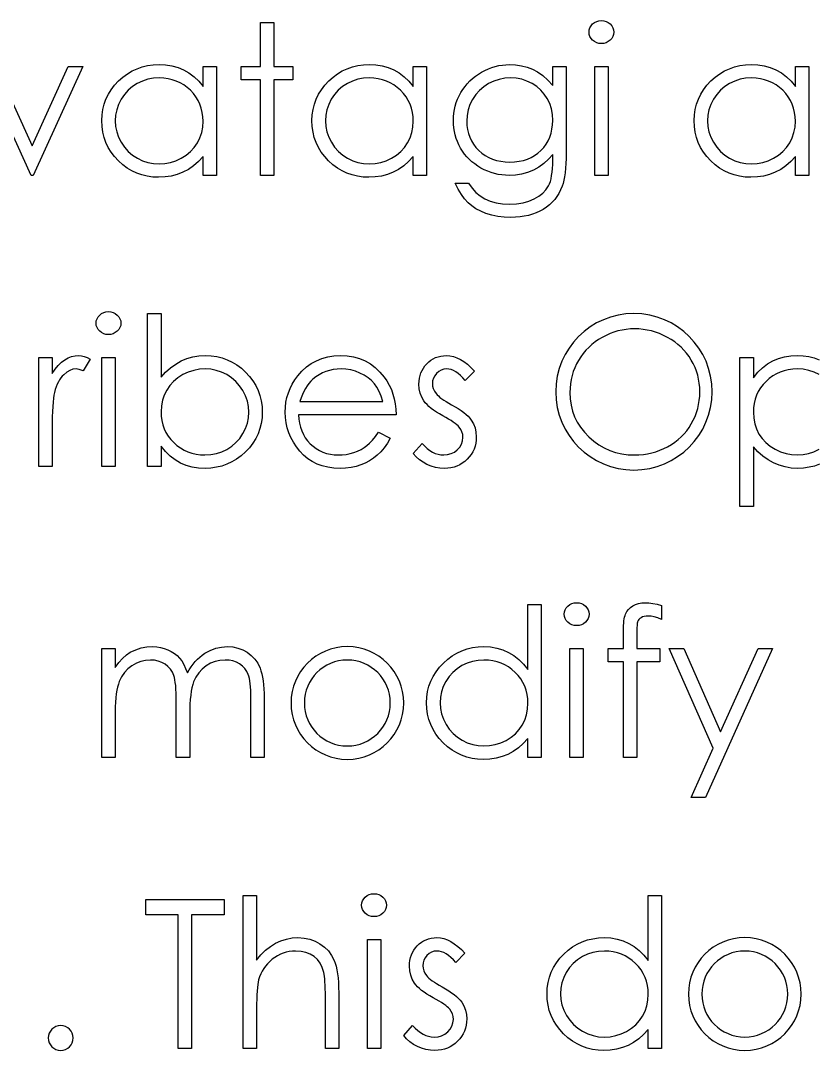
# Model space of a CAD drawing. Header units: millimetres. Extents: x -143 to 157, y 0 to 129.
# Drawn here: x -78.1 to -59.41, y 105.12 to 129.3 of the extents above; entities that cross this region are included whole.
import ezdxf

# ---------------------------------------------------------------- set-up
doc = ezdxf.new("R2010")
doc.units = ezdxf.units.MM

msp = doc.modelspace()

# ---------------------------------------------------------------- linework, layer by layer
at = {"color": 7, "linetype": 'Continuous', "flags": 128}
for points in [[(-72.469, 129.252), (-72.155, 129.252), (-72.155, 129.252), (-72.155, 128.22), (-72.155, 128.22), (-71.706, 128.22), (-71.706, 128.22), (-71.706, 127.906), (-71.706, 127.906), (-72.155, 127.906), (-72.155, 127.906), (-72.155, 125.662), (-72.155, 125.662), (-72.469, 125.662), (-72.469, 125.662), (-72.469, 127.906), (-72.469, 127.906), (-72.918, 127.906), (-72.918, 127.906), (-72.918, 128.22), (-72.918, 128.22), (-72.469, 128.22), (-72.469, 128.22), (-72.469, 129.252)], [(-64.461, 129.297), (-64.403, 129.292), (-64.349, 129.277), (-64.299, 129.252), (-64.254, 129.218), (-64.216, 129.176), (-64.19, 129.13), (-64.174, 129.08), (-64.168, 129.026), (-64.168, 129.026), (-64.174, 128.974), (-64.19, 128.925), (-64.216, 128.879), (-64.254, 128.838), (-64.299, 128.803), (-64.349, 128.778), (-64.403, 128.763), (-64.461, 128.759), (-64.461, 128.759), (-64.519, 128.763), (-64.571, 128.778), (-64.621, 128.803), (-64.666, 128.838), (-64.703, 128.879), (-64.73, 128.925), (-64.746, 128.974), (-64.751, 129.026), (-64.751, 129.026), (-64.746, 129.08), (-64.73, 129.13), (-64.703, 129.176), (-64.666, 129.218), (-64.621, 129.252), (-64.571, 129.277), (-64.519, 129.292), (-64.461, 129.297)], [(-79.021, 128.22), (-78.68, 128.22), (-78.68, 128.22), (-77.831, 126.358), (-77.831, 126.358), (-76.982, 128.22), (-76.982, 128.22), (-76.642, 128.22), (-76.642, 128.22), (-77.809, 125.662), (-77.809, 125.662), (-77.854, 125.662), (-77.854, 125.662), (-79.021, 128.22)], [(-73.501, 128.22), (-73.501, 125.662), (-73.501, 125.662), (-73.815, 125.662), (-73.815, 125.662), (-73.815, 126.105), (-73.815, 126.105), (-73.924, 125.987), (-74.038, 125.886), (-74.16, 125.802), (-74.288, 125.735), (-74.422, 125.683), (-74.561, 125.647), (-74.708, 125.625), (-74.86, 125.618), (-74.86, 125.618), (-74.995, 125.624), (-75.126, 125.642), (-75.251, 125.672), (-75.372, 125.714), (-75.487, 125.769), (-75.598, 125.836), (-75.703, 125.914), (-75.803, 126.005), (-75.895, 126.105), (-75.974, 126.209), (-76.041, 126.319), (-76.096, 126.435), (-76.139, 126.556), (-76.169, 126.681), (-76.187, 126.812), (-76.194, 126.948), (-76.194, 126.948), (-76.187, 127.081), (-76.169, 127.21), (-76.138, 127.334), (-76.095, 127.453), (-76.039, 127.567), (-75.972, 127.675), (-75.892, 127.78), (-75.8, 127.879), (-75.699, 127.969), (-75.592, 128.048), (-75.481, 128.114), (-75.365, 128.168), (-75.244, 128.211), (-75.117, 128.241), (-74.986, 128.259), (-74.85, 128.265), (-74.85, 128.265), (-74.694, 128.257), (-74.545, 128.234), (-74.404, 128.195), (-74.271, 128.141), (-74.146, 128.07), (-74.027, 127.98), (-73.918, 127.873), (-73.815, 127.747), (-73.815, 127.747), (-73.815, 128.22), (-73.815, 128.22), (-73.501, 128.22)], [(-68.565, 128.22), (-68.565, 125.662), (-68.565, 125.662), (-68.879, 125.662), (-68.879, 125.662), (-68.879, 126.105), (-68.879, 126.105), (-68.988, 125.987), (-69.102, 125.886), (-69.224, 125.802), (-69.352, 125.735), (-69.486, 125.683), (-69.625, 125.647), (-69.772, 125.625), (-69.924, 125.618), (-69.924, 125.618), (-70.059, 125.624), (-70.19, 125.642), (-70.315, 125.672), (-70.436, 125.714), (-70.551, 125.769), (-70.662, 125.836), (-70.767, 125.914), (-70.867, 126.005), (-70.959, 126.105), (-71.038, 126.209), (-71.105, 126.319), (-71.16, 126.435), (-71.203, 126.556), (-71.233, 126.681), (-71.251, 126.812), (-71.258, 126.948), (-71.258, 126.948), (-71.251, 127.081), (-71.233, 127.21), (-71.202, 127.334), (-71.159, 127.453), (-71.103, 127.567), (-71.036, 127.675), (-70.956, 127.78), (-70.864, 127.879), (-70.763, 127.969), (-70.656, 128.048), (-70.545, 128.114), (-70.429, 128.168), (-70.308, 128.211), (-70.181, 128.241), (-70.05, 128.259), (-69.914, 128.265), (-69.914, 128.265), (-69.758, 128.257), (-69.609, 128.234), (-69.468, 128.195), (-69.335, 128.141), (-69.21, 128.07), (-69.091, 127.98), (-68.982, 127.873), (-68.879, 127.747), (-68.879, 127.747), (-68.879, 128.22), (-68.879, 128.22), (-68.565, 128.22)], [(-65.604, 128.22), (-65.29, 128.22), (-65.29, 128.22), (-65.29, 126.19), (-65.29, 126.19), (-65.291, 126.061), (-65.295, 125.94), (-65.303, 125.829), (-65.313, 125.726), (-65.326, 125.632), (-65.342, 125.548), (-65.361, 125.472), (-65.383, 125.406), (-65.383, 125.406), (-65.418, 125.32), (-65.459, 125.24), (-65.505, 125.165), (-65.558, 125.095), (-65.616, 125.03), (-65.68, 124.97), (-65.75, 124.914), (-65.827, 124.865), (-65.907, 124.82), (-65.992, 124.782), (-66.081, 124.749), (-66.175, 124.723), (-66.271, 124.702), (-66.372, 124.687), (-66.477, 124.678), (-66.586, 124.675), (-66.586, 124.675), (-66.745, 124.681), (-66.895, 124.699), (-67.037, 124.728), (-67.171, 124.769), (-67.294, 124.82), (-67.406, 124.879), (-67.505, 124.946), (-67.592, 125.021), (-67.672, 125.109), (-67.749, 125.215), (-67.822, 125.34), (-67.892, 125.483), (-67.892, 125.483), (-67.578, 125.483), (-67.578, 125.483), (-67.499, 125.365), (-67.409, 125.264), (-67.308, 125.179), (-67.196, 125.11), (-67.072, 125.057), (-66.934, 125.019), (-66.782, 124.997), (-66.616, 124.989), (-66.616, 124.989), (-66.452, 124.997), (-66.301, 125.019), (-66.164, 125.057), (-66.04, 125.11), (-65.931, 125.174), (-65.838, 125.247), (-65.763, 125.327), (-65.704, 125.414), (-65.68, 125.464), (-65.66, 125.521), (-65.643, 125.585), (-65.629, 125.657), (-65.618, 125.737), (-65.61, 125.824), (-65.605, 125.918), (-65.604, 126.02), (-65.604, 126.02), (-65.604, 126.152), (-65.604, 126.152), (-65.702, 126.041), (-65.81, 125.943), (-65.928, 125.859), (-66.057, 125.789), (-66.193, 125.733), (-66.334, 125.694), (-66.477, 125.67), (-66.626, 125.662), (-66.626, 125.662), (-66.714, 125.665), (-66.8, 125.674), (-66.885, 125.687), (-66.968, 125.706), (-67.05, 125.73), (-67.131, 125.761), (-67.211, 125.796), (-67.289, 125.836), (-67.364, 125.882), (-67.434, 125.931), (-67.501, 125.983), (-67.563, 126.04), (-67.621, 126.101), (-67.674, 126.164), (-67.723, 126.232), (-67.768, 126.304), (-67.807, 126.378), (-67.842, 126.455), (-67.871, 126.532), (-67.895, 126.612), (-67.913, 126.694), (-67.927, 126.777), (-67.934, 126.863), (-67.937, 126.95), (-67.937, 126.95), (-67.934, 127.037), (-67.926, 127.123), (-67.913, 127.207), (-67.893, 127.29), (-67.868, 127.371), (-67.838, 127.451), (-67.803, 127.529), (-67.761, 127.606), (-67.715, 127.68), (-67.664, 127.75), (-67.61, 127.816), (-67.551, 127.879), (-67.488, 127.937), (-67.42, 127.991), (-67.349, 128.041), (-67.273, 128.088), (-67.195, 128.129), (-67.115, 128.165), (-67.035, 128.196), (-66.953, 128.221), (-66.871, 128.24), (-66.787, 128.254), (-66.702, 128.262), (-66.616, 128.265), (-66.616, 128.265), (-66.475, 128.258), (-66.339, 128.238), (-66.208, 128.204), (-66.082, 128.156), (-65.959, 128.092), (-65.838, 128.006), (-65.72, 127.9), (-65.604, 127.773), (-65.604, 127.773), (-65.604, 128.22)], [(-64.617, 128.22), (-64.303, 128.22), (-64.303, 128.22), (-64.303, 125.662), (-64.303, 125.662), (-64.617, 125.662), (-64.617, 125.662), (-64.617, 128.22)], [(-59.591, 128.22), (-59.591, 125.662), (-59.591, 125.662), (-59.905, 125.662), (-59.905, 125.662), (-59.905, 126.105), (-59.905, 126.105), (-60.014, 125.987), (-60.128, 125.886), (-60.25, 125.802), (-60.378, 125.735), (-60.512, 125.683), (-60.651, 125.647), (-60.798, 125.625), (-60.95, 125.618), (-60.95, 125.618), (-61.085, 125.624), (-61.216, 125.642), (-61.341, 125.672), (-61.462, 125.714), (-61.577, 125.769), (-61.687, 125.836), (-61.793, 125.914), (-61.893, 126.005), (-61.985, 126.105), (-62.064, 126.209), (-62.13, 126.319), (-62.186, 126.435), (-62.229, 126.556), (-62.259, 126.681), (-62.277, 126.812), (-62.283, 126.948), (-62.283, 126.948), (-62.277, 127.081), (-62.259, 127.21), (-62.228, 127.334), (-62.184, 127.453), (-62.129, 127.567), (-62.062, 127.675), (-61.982, 127.78), (-61.889, 127.879), (-61.788, 127.969), (-61.682, 128.048), (-61.571, 128.114), (-61.455, 128.168), (-61.333, 128.211), (-61.207, 128.241), (-61.076, 128.259), (-60.94, 128.265), (-60.94, 128.265), (-60.784, 128.257), (-60.635, 128.234), (-60.494, 128.195), (-60.361, 128.141), (-60.235, 128.07), (-60.117, 127.98), (-60.007, 127.873), (-59.905, 127.747), (-59.905, 127.747), (-59.905, 128.22), (-59.905, 128.22), (-59.591, 128.22)], [(-74.846, 127.951), (-74.983, 127.942), (-75.115, 127.918), (-75.241, 127.877), (-75.363, 127.819), (-75.475, 127.747), (-75.575, 127.661), (-75.664, 127.562), (-75.74, 127.449), (-75.801, 127.328), (-75.844, 127.203), (-75.871, 127.076), (-75.879, 126.945), (-75.879, 126.945), (-75.87, 126.814), (-75.844, 126.687), (-75.8, 126.562), (-75.739, 126.44), (-75.661, 126.326), (-75.573, 126.226), (-75.472, 126.139), (-75.359, 126.066), (-75.238, 126.007), (-75.112, 125.965), (-74.983, 125.94), (-74.849, 125.932), (-74.849, 125.932), (-74.713, 125.94), (-74.58, 125.965), (-74.452, 126.006), (-74.327, 126.064), (-74.212, 126.136), (-74.109, 126.22), (-74.022, 126.317), (-73.949, 126.424), (-73.89, 126.541), (-73.848, 126.666), (-73.824, 126.797), (-73.815, 126.936), (-73.815, 126.936), (-73.82, 127.041), (-73.834, 127.143), (-73.857, 127.241), (-73.89, 127.333), (-73.932, 127.421), (-73.983, 127.506), (-74.043, 127.585), (-74.113, 127.66), (-74.19, 127.728), (-74.27, 127.787), (-74.356, 127.837), (-74.445, 127.878), (-74.539, 127.91), (-74.637, 127.933), (-74.739, 127.947), (-74.846, 127.951)], [(-69.91, 127.951), (-70.048, 127.942), (-70.179, 127.918), (-70.306, 127.877), (-70.427, 127.819), (-70.539, 127.747), (-70.639, 127.661), (-70.728, 127.562), (-70.804, 127.449), (-70.865, 127.328), (-70.909, 127.203), (-70.935, 127.076), (-70.944, 126.945), (-70.944, 126.945), (-70.934, 126.814), (-70.909, 126.687), (-70.864, 126.562), (-70.803, 126.44), (-70.726, 126.326), (-70.637, 126.226), (-70.536, 126.139), (-70.423, 126.066), (-70.302, 126.007), (-70.177, 125.965), (-70.047, 125.94), (-69.913, 125.932), (-69.913, 125.932), (-69.777, 125.94), (-69.644, 125.965), (-69.516, 126.006), (-69.391, 126.064), (-69.276, 126.136), (-69.173, 126.22), (-69.086, 126.317), (-69.013, 126.424), (-68.955, 126.541), (-68.912, 126.666), (-68.888, 126.797), (-68.879, 126.936), (-68.879, 126.936), (-68.884, 127.041), (-68.898, 127.143), (-68.922, 127.241), (-68.954, 127.333), (-68.996, 127.421), (-69.047, 127.506), (-69.107, 127.585), (-69.177, 127.66), (-69.254, 127.728), (-69.335, 127.787), (-69.42, 127.837), (-69.509, 127.878), (-69.603, 127.91), (-69.701, 127.933), (-69.804, 127.947), (-69.91, 127.951)], [(-66.591, 127.951), (-66.728, 127.942), (-66.861, 127.917), (-66.988, 127.876), (-67.111, 127.817), (-67.224, 127.744), (-67.324, 127.658), (-67.412, 127.559), (-67.487, 127.447), (-67.547, 127.327), (-67.589, 127.202), (-67.615, 127.072), (-67.623, 126.937), (-67.623, 126.937), (-67.619, 126.835), (-67.606, 126.738), (-67.583, 126.645), (-67.552, 126.557), (-67.513, 126.473), (-67.465, 126.394), (-67.407, 126.319), (-67.341, 126.249), (-67.268, 126.185), (-67.19, 126.129), (-67.106, 126.083), (-67.017, 126.044), (-66.923, 126.015), (-66.824, 125.993), (-66.719, 125.981), (-66.61, 125.976), (-66.61, 125.976), (-66.499, 125.981), (-66.394, 125.993), (-66.294, 126.014), (-66.2, 126.044), (-66.112, 126.082), (-66.029, 126.129), (-65.952, 126.183), (-65.88, 126.246), (-65.816, 126.317), (-65.759, 126.392), (-65.712, 126.473), (-65.673, 126.558), (-65.642, 126.65), (-65.621, 126.746), (-65.608, 126.848), (-65.604, 126.955), (-65.604, 126.955), (-65.612, 127.095), (-65.635, 127.226), (-65.675, 127.35), (-65.731, 127.466), (-65.801, 127.572), (-65.884, 127.667), (-65.98, 127.75), (-66.09, 127.82), (-66.209, 127.877), (-66.332, 127.919), (-66.459, 127.942), (-66.591, 127.951)], [(-60.936, 127.951), (-61.073, 127.942), (-61.205, 127.918), (-61.331, 127.877), (-61.452, 127.819), (-61.565, 127.747), (-61.665, 127.661), (-61.753, 127.562), (-61.83, 127.449), (-61.891, 127.328), (-61.934, 127.203), (-61.961, 127.076), (-61.969, 126.945), (-61.969, 126.945), (-61.96, 126.814), (-61.934, 126.687), (-61.89, 126.562), (-61.828, 126.44), (-61.751, 126.326), (-61.663, 126.226), (-61.562, 126.139), (-61.449, 126.066), (-61.328, 126.007), (-61.202, 125.965), (-61.072, 125.94), (-60.939, 125.932), (-60.939, 125.932), (-60.803, 125.94), (-60.67, 125.965), (-60.542, 126.006), (-60.417, 126.064), (-60.301, 126.136), (-60.199, 126.22), (-60.112, 126.317), (-60.038, 126.424), (-59.98, 126.541), (-59.938, 126.666), (-59.914, 126.797), (-59.905, 126.936), (-59.905, 126.936), (-59.91, 127.041), (-59.924, 127.143), (-59.947, 127.241), (-59.979, 127.333), (-60.022, 127.421), (-60.073, 127.506), (-60.133, 127.585), (-60.203, 127.66), (-60.28, 127.728), (-60.36, 127.787), (-60.446, 127.837), (-60.535, 127.878), (-60.629, 127.91), (-60.727, 127.933), (-60.829, 127.947), (-60.936, 127.951)], [(-76.038, 122.464), (-75.98, 122.459), (-75.926, 122.444), (-75.876, 122.419), (-75.831, 122.384), (-75.793, 122.343), (-75.767, 122.297), (-75.75, 122.247), (-75.745, 122.193), (-75.745, 122.193), (-75.75, 122.14), (-75.767, 122.091), (-75.793, 122.046), (-75.831, 122.004), (-75.876, 121.97), (-75.926, 121.945), (-75.98, 121.93), (-76.038, 121.925), (-76.038, 121.925), (-76.095, 121.93), (-76.148, 121.945), (-76.198, 121.97), (-76.243, 122.004), (-76.28, 122.046), (-76.306, 122.091), (-76.323, 122.14), (-76.328, 122.193), (-76.328, 122.193), (-76.323, 122.247), (-76.306, 122.297), (-76.28, 122.343), (-76.243, 122.384), (-76.198, 122.419), (-76.148, 122.444), (-76.095, 122.459), (-76.038, 122.464)], [(-75.117, 118.829), (-75.117, 122.419), (-75.117, 122.419), (-74.803, 122.419), (-74.803, 122.419), (-74.803, 120.923), (-74.803, 120.923), (-74.694, 121.042), (-74.58, 121.146), (-74.458, 121.233), (-74.331, 121.305), (-74.197, 121.36), (-74.058, 121.4), (-73.911, 121.424), (-73.759, 121.432), (-73.759, 121.432), (-73.624, 121.425), (-73.493, 121.407), (-73.367, 121.377), (-73.247, 121.335), (-73.132, 121.28), (-73.021, 121.214), (-72.916, 121.135), (-72.816, 121.044), (-72.724, 120.944), (-72.645, 120.84), (-72.577, 120.73), (-72.522, 120.615), (-72.479, 120.495), (-72.449, 120.369), (-72.431, 120.239), (-72.424, 120.103), (-72.424, 120.103), (-72.431, 119.969), (-72.449, 119.84), (-72.48, 119.716), (-72.523, 119.597), (-72.579, 119.482), (-72.647, 119.374), (-72.727, 119.269), (-72.819, 119.17), (-72.92, 119.08), (-73.027, 119.002), (-73.137, 118.935), (-73.254, 118.881), (-73.375, 118.838), (-73.501, 118.808), (-73.633, 118.79), (-73.769, 118.784), (-73.769, 118.784), (-73.925, 118.792), (-74.073, 118.815), (-74.213, 118.854), (-74.346, 118.908), (-74.472, 118.98), (-74.589, 119.069), (-74.699, 119.177), (-74.803, 119.302), (-74.803, 119.302), (-74.803, 118.829), (-74.803, 118.829), (-75.117, 118.829)], [(-63.681, 122.06), (-63.781, 122.057), (-63.879, 122.047), (-63.976, 122.032), (-64.071, 122.01), (-64.165, 121.981), (-64.258, 121.947), (-64.35, 121.906), (-64.44, 121.859), (-64.527, 121.807), (-64.609, 121.751), (-64.686, 121.69), (-64.758, 121.624), (-64.826, 121.555), (-64.889, 121.481), (-64.946, 121.403), (-64.999, 121.32), (-65.046, 121.235), (-65.087, 121.146), (-65.121, 121.055), (-65.15, 120.962), (-65.172, 120.867), (-65.187, 120.768), (-65.197, 120.668), (-65.2, 120.565), (-65.2, 120.565), (-65.193, 120.414), (-65.172, 120.268), (-65.138, 120.13), (-65.089, 119.996), (-65.026, 119.869), (-64.95, 119.748), (-64.859, 119.633), (-64.755, 119.523), (-64.64, 119.424), (-64.521, 119.337), (-64.395, 119.264), (-64.264, 119.205), (-64.127, 119.158), (-63.984, 119.125), (-63.836, 119.105), (-63.681, 119.098), (-63.681, 119.098), (-63.578, 119.101), (-63.476, 119.11), (-63.376, 119.126), (-63.278, 119.147), (-63.181, 119.175), (-63.088, 119.208), (-62.996, 119.248), (-62.905, 119.293), (-62.818, 119.344), (-62.736, 119.4), (-62.66, 119.46), (-62.588, 119.525), (-62.52, 119.593), (-62.458, 119.667), (-62.401, 119.745), (-62.349, 119.827), (-62.302, 119.914), (-62.261, 120.002), (-62.227, 120.092), (-62.198, 120.186), (-62.177, 120.281), (-62.161, 120.379), (-62.152, 120.479), (-62.149, 120.581), (-62.149, 120.581), (-62.152, 120.683), (-62.161, 120.782), (-62.177, 120.879), (-62.198, 120.974), (-62.227, 121.066), (-62.261, 121.155), (-62.302, 121.242), (-62.349, 121.326), (-62.401, 121.408), (-62.459, 121.485), (-62.522, 121.558), (-62.589, 121.627), (-62.662, 121.691), (-62.74, 121.751), (-62.823, 121.807), (-62.912, 121.859), (-63.003, 121.906), (-63.096, 121.947), (-63.19, 121.981), (-63.285, 122.01), (-63.383, 122.032), (-63.481, 122.047), (-63.58, 122.057), (-63.681, 122.06)], [(-77.674, 121.387), (-77.36, 121.387), (-77.36, 121.387), (-77.36, 121.01), (-77.36, 121.01), (-77.289, 121.114), (-77.215, 121.202), (-77.14, 121.275), (-77.063, 121.332), (-76.984, 121.376), (-76.902, 121.407), (-76.82, 121.425), (-76.736, 121.432), (-76.736, 121.432), (-76.671, 121.426), (-76.604, 121.41), (-76.534, 121.383), (-76.463, 121.344), (-76.463, 121.344), (-76.635, 121.072), (-76.635, 121.072), (-76.681, 121.092), (-76.723, 121.106), (-76.761, 121.115), (-76.796, 121.118), (-76.796, 121.118), (-76.871, 121.109), (-76.945, 121.084), (-77.017, 121.042), (-77.089, 120.983), (-77.123, 120.947), (-77.156, 120.906), (-77.185, 120.862), (-77.213, 120.812), (-77.239, 120.757), (-77.263, 120.698), (-77.285, 120.634), (-77.304, 120.566), (-77.304, 120.566), (-77.317, 120.505), (-77.329, 120.43), (-77.339, 120.341), (-77.346, 120.238), (-77.353, 120.122), (-77.357, 119.992), (-77.36, 119.847), (-77.36, 119.689), (-77.36, 119.689), (-77.36, 118.829), (-77.36, 118.829), (-77.674, 118.829), (-77.674, 118.829), (-77.674, 121.387)], [(-76.194, 121.387), (-75.879, 121.387), (-75.879, 121.387), (-75.879, 118.829), (-75.879, 118.829), (-76.194, 118.829), (-76.194, 118.829), (-76.194, 121.387)], [(-69.697, 119.637), (-69.418, 119.49), (-69.418, 119.49), (-69.487, 119.373), (-69.56, 119.268), (-69.639, 119.174), (-69.723, 119.093), (-69.812, 119.022), (-69.906, 118.96), (-70.006, 118.907), (-70.111, 118.863), (-70.223, 118.828), (-70.341, 118.804), (-70.467, 118.789), (-70.599, 118.784), (-70.599, 118.784), (-70.747, 118.79), (-70.885, 118.809), (-71.016, 118.841), (-71.138, 118.885), (-71.252, 118.942), (-71.358, 119.011), (-71.456, 119.093), (-71.545, 119.188), (-71.625, 119.29), (-71.694, 119.396), (-71.753, 119.506), (-71.8, 119.619), (-71.838, 119.734), (-71.865, 119.853), (-71.88, 119.975), (-71.886, 120.101), (-71.886, 120.101), (-71.881, 120.219), (-71.868, 120.334), (-71.845, 120.445), (-71.812, 120.554), (-71.771, 120.659), (-71.72, 120.761), (-71.66, 120.859), (-71.591, 120.955), (-71.591, 120.955), (-71.494, 121.066), (-71.389, 121.164), (-71.276, 121.245), (-71.155, 121.312), (-71.026, 121.364), (-70.889, 121.402), (-70.744, 121.424), (-70.592, 121.432), (-70.592, 121.432), (-70.435, 121.424), (-70.285, 121.4), (-70.144, 121.361), (-70.012, 121.306), (-69.887, 121.235), (-69.771, 121.148), (-69.662, 121.046), (-69.562, 120.928), (-69.562, 120.928), (-69.497, 120.836), (-69.442, 120.74), (-69.394, 120.637), (-69.356, 120.529), (-69.325, 120.415), (-69.302, 120.296), (-69.289, 120.171), (-69.283, 120.041), (-69.283, 120.041), (-71.572, 120.041), (-71.572, 120.041), (-71.565, 119.94), (-71.551, 119.843), (-71.529, 119.751), (-71.498, 119.664), (-71.46, 119.582), (-71.414, 119.504), (-71.359, 119.431), (-71.297, 119.363), (-71.228, 119.301), (-71.156, 119.247), (-71.08, 119.201), (-70.999, 119.164), (-70.915, 119.135), (-70.826, 119.115), (-70.735, 119.102), (-70.639, 119.098), (-70.639, 119.098), (-70.545, 119.102), (-70.453, 119.113), (-70.362, 119.132), (-70.272, 119.158), (-70.186, 119.19), (-70.106, 119.228), (-70.034, 119.27), (-69.968, 119.317), (-69.905, 119.374), (-69.838, 119.447), (-69.769, 119.534), (-69.697, 119.637)], [(-67.444, 121.068), (-67.657, 120.848), (-67.657, 120.848), (-67.713, 120.911), (-67.769, 120.966), (-67.825, 121.012), (-67.88, 121.05), (-67.935, 121.08), (-67.99, 121.101), (-68.044, 121.113), (-68.098, 121.118), (-68.098, 121.118), (-68.164, 121.111), (-68.225, 121.092), (-68.282, 121.059), (-68.333, 121.014), (-68.376, 120.96), (-68.406, 120.902), (-68.424, 120.84), (-68.431, 120.773), (-68.431, 120.773), (-68.425, 120.713), (-68.409, 120.655), (-68.382, 120.597), (-68.344, 120.541), (-68.344, 120.541), (-68.319, 120.512), (-68.288, 120.483), (-68.252, 120.451), (-68.209, 120.419), (-68.16, 120.386), (-68.105, 120.351), (-68.045, 120.315), (-67.979, 120.278), (-67.979, 120.278), (-67.897, 120.231), (-67.823, 120.186), (-67.755, 120.14), (-67.694, 120.095), (-67.64, 120.05), (-67.592, 120.006), (-67.552, 119.962), (-67.518, 119.919), (-67.518, 119.919), (-67.466, 119.828), (-67.428, 119.732), (-67.406, 119.63), (-67.399, 119.523), (-67.399, 119.523), (-67.402, 119.447), (-67.412, 119.375), (-67.429, 119.304), (-67.452, 119.238), (-67.483, 119.173), (-67.519, 119.112), (-67.563, 119.054), (-67.613, 118.999), (-67.669, 118.948), (-67.727, 118.905), (-67.789, 118.868), (-67.854, 118.838), (-67.922, 118.814), (-67.995, 118.797), (-68.07, 118.788), (-68.148, 118.784), (-68.148, 118.784), (-68.254, 118.79), (-68.357, 118.807), (-68.458, 118.836), (-68.557, 118.876), (-68.65, 118.927), (-68.735, 118.986), (-68.811, 119.054), (-68.879, 119.131), (-68.879, 119.131), (-68.671, 119.368), (-68.671, 119.368), (-68.611, 119.304), (-68.55, 119.25), (-68.488, 119.203), (-68.425, 119.166), (-68.361, 119.136), (-68.296, 119.115), (-68.231, 119.102), (-68.164, 119.098), (-68.164, 119.098), (-68.074, 119.106), (-67.99, 119.129), (-67.914, 119.167), (-67.845, 119.221), (-67.787, 119.285), (-67.746, 119.355), (-67.721, 119.429), (-67.713, 119.51), (-67.713, 119.51), (-67.718, 119.576), (-67.735, 119.64), (-67.761, 119.698), (-67.799, 119.754), (-67.799, 119.754), (-67.824, 119.78), (-67.855, 119.809), (-67.894, 119.84), (-67.939, 119.872), (-67.99, 119.906), (-68.049, 119.941), (-68.115, 119.978), (-68.187, 120.017), (-68.187, 120.017), (-68.265, 120.062), (-68.336, 120.106), (-68.401, 120.15), (-68.46, 120.193), (-68.511, 120.237), (-68.556, 120.28), (-68.596, 120.324), (-68.628, 120.367), (-68.628, 120.367), (-68.679, 120.456), (-68.715, 120.552), (-68.738, 120.653), (-68.745, 120.761), (-68.745, 120.761), (-68.742, 120.831), (-68.734, 120.899), (-68.719, 120.963), (-68.699, 121.025), (-68.673, 121.083), (-68.642, 121.139), (-68.605, 121.191), (-68.562, 121.24), (-68.514, 121.285), (-68.464, 121.324), (-68.41, 121.357), (-68.354, 121.384), (-68.295, 121.405), (-68.232, 121.42), (-68.167, 121.429), (-68.098, 121.432), (-68.098, 121.432), (-68.017, 121.426), (-67.936, 121.409), (-67.854, 121.38), (-67.772, 121.34), (-67.69, 121.289), (-67.608, 121.227), (-67.526, 121.153), (-67.444, 121.068)], [(-61.206, 121.387), (-60.892, 121.387), (-60.892, 121.387), (-60.892, 120.913), (-60.892, 120.913), (-60.789, 121.04), (-60.679, 121.147), (-60.561, 121.237), (-60.436, 121.308), (-60.303, 121.361), (-60.162, 121.401), (-60.014, 121.424), (-59.859, 121.432), (-59.859, 121.432), (-59.723, 121.425), (-59.591, 121.408), (-59.465, 121.378), (-59.344, 121.335)], [(-59.337, 118.881), (-59.457, 118.839), (-59.583, 118.809), (-59.714, 118.79), (-59.849, 118.784), (-59.849, 118.784), (-60.001, 118.792), (-60.148, 118.816), (-60.287, 118.856), (-60.421, 118.912), (-60.548, 118.983), (-60.669, 119.071), (-60.784, 119.174), (-60.892, 119.292), (-60.892, 119.292), (-60.892, 117.887), (-60.892, 117.887), (-61.206, 117.887), (-61.206, 117.887), (-61.206, 121.387)], [(-73.772, 119.098), (-73.634, 119.107), (-73.503, 119.131), (-73.376, 119.173), (-73.255, 119.23), (-73.143, 119.302), (-73.043, 119.389), (-72.954, 119.487), (-72.879, 119.6), (-72.817, 119.72), (-72.774, 119.845), (-72.747, 119.972), (-72.738, 120.103), (-72.738, 120.103), (-72.748, 120.234), (-72.774, 120.362), (-72.818, 120.487), (-72.88, 120.609), (-72.957, 120.723), (-73.045, 120.823), (-73.146, 120.91), (-73.259, 120.984), (-73.379, 121.042), (-73.505, 121.084), (-73.634, 121.109), (-73.767, 121.118), (-73.767, 121.118), (-73.903, 121.109), (-74.035, 121.084), (-74.164, 121.042), (-74.289, 120.984), (-74.406, 120.911), (-74.508, 120.827), (-74.596, 120.73), (-74.67, 120.623), (-74.728, 120.505), (-74.77, 120.382), (-74.794, 120.251), (-74.803, 120.113), (-74.803, 120.113), (-74.798, 120.007), (-74.784, 119.905), (-74.76, 119.808), (-74.728, 119.715), (-74.686, 119.627), (-74.635, 119.543), (-74.575, 119.464), (-74.505, 119.389), (-74.429, 119.321), (-74.348, 119.262), (-74.263, 119.212), (-74.173, 119.171), (-74.079, 119.139), (-73.981, 119.117), (-73.878, 119.102), (-73.772, 119.098)], [(-69.597, 120.355), (-69.635, 120.479), (-69.68, 120.59), (-69.733, 120.687), (-69.793, 120.771), (-69.862, 120.845), (-69.942, 120.912), (-70.031, 120.971), (-70.132, 121.022), (-70.238, 121.064), (-70.348, 121.094), (-70.461, 121.112), (-70.575, 121.118), (-70.575, 121.118), (-70.669, 121.114), (-70.761, 121.103), (-70.848, 121.084), (-70.932, 121.058), (-71.013, 121.024), (-71.09, 120.983), (-71.164, 120.934), (-71.235, 120.878), (-71.235, 120.878), (-71.284, 120.831), (-71.329, 120.78), (-71.372, 120.723), (-71.411, 120.66), (-71.448, 120.592), (-71.481, 120.518), (-71.511, 120.44), (-71.539, 120.355), (-71.539, 120.355), (-69.597, 120.355)], [(-59.862, 121.118), (-59.968, 121.113), (-60.071, 121.099), (-60.169, 121.077), (-60.263, 121.045), (-60.352, 121.004), (-60.437, 120.954), (-60.519, 120.895), (-60.595, 120.827), (-60.664, 120.752), (-60.725, 120.672), (-60.776, 120.588), (-60.818, 120.5), (-60.85, 120.407), (-60.873, 120.31), (-60.887, 120.208), (-60.892, 120.102), (-60.892, 120.102), (-60.884, 119.963), (-60.859, 119.832), (-60.818, 119.708), (-60.76, 119.59), (-60.686, 119.483), (-60.598, 119.387), (-60.495, 119.303), (-60.379, 119.231), (-60.254, 119.173), (-60.125, 119.131), (-59.993, 119.107), (-59.857, 119.098), (-59.857, 119.098), (-59.724, 119.107), (-59.595, 119.132), (-59.469, 119.173), (-59.348, 119.232)], [(-59.345, 120.986), (-59.466, 121.043), (-59.592, 121.085), (-59.724, 121.109), (-59.862, 121.118)], [(-65.873, 115.585), (-65.873, 111.996), (-65.873, 111.996), (-66.187, 111.996), (-66.187, 111.996), (-66.187, 112.438), (-66.187, 112.438), (-66.296, 112.32), (-66.41, 112.219), (-66.532, 112.135), (-66.66, 112.068), (-66.794, 112.017), (-66.933, 111.98), (-67.08, 111.958), (-67.232, 111.951), (-67.232, 111.951), (-67.367, 111.957), (-67.498, 111.975), (-67.623, 112.006), (-67.744, 112.048), (-67.859, 112.102), (-67.969, 112.169), (-68.075, 112.247), (-68.175, 112.339), (-68.267, 112.438), (-68.346, 112.543), (-68.413, 112.653), (-68.468, 112.768), (-68.511, 112.889), (-68.541, 113.014), (-68.559, 113.146), (-68.565, 113.282), (-68.565, 113.282), (-68.559, 113.415), (-68.541, 113.544), (-68.51, 113.667), (-68.467, 113.786), (-68.411, 113.9), (-68.344, 114.009), (-68.264, 114.113), (-68.171, 114.212), (-68.07, 114.302), (-67.964, 114.381), (-67.853, 114.448), (-67.737, 114.502), (-67.615, 114.544), (-67.489, 114.574), (-67.358, 114.592), (-67.222, 114.598), (-67.222, 114.598), (-67.066, 114.59), (-66.917, 114.565), (-66.776, 114.522), (-66.643, 114.463), (-66.517, 114.387), (-66.399, 114.295), (-66.29, 114.185), (-66.187, 114.058), (-66.187, 114.058), (-66.187, 115.585), (-66.187, 115.585), (-65.873, 115.585)], [(-65.044, 115.63), (-64.986, 115.625), (-64.932, 115.611), (-64.882, 115.585), (-64.838, 115.551), (-64.8, 115.51), (-64.773, 115.463), (-64.757, 115.414), (-64.751, 115.36), (-64.751, 115.36), (-64.757, 115.307), (-64.773, 115.258), (-64.8, 115.212), (-64.838, 115.171), (-64.882, 115.137), (-64.932, 115.111), (-64.986, 115.097), (-65.044, 115.092), (-65.044, 115.092), (-65.102, 115.097), (-65.154, 115.111), (-65.204, 115.137), (-65.249, 115.171), (-65.286, 115.212), (-65.313, 115.258), (-65.329, 115.307), (-65.335, 115.36), (-65.335, 115.36), (-65.329, 115.414), (-65.313, 115.463), (-65.286, 115.51), (-65.249, 115.551), (-65.204, 115.585), (-65.154, 115.611), (-65.102, 115.625), (-65.044, 115.63)], [(-63.046, 115.564), (-63.046, 115.238), (-63.046, 115.238), (-63.136, 115.272), (-63.219, 115.297), (-63.295, 115.311), (-63.364, 115.316), (-63.364, 115.316), (-63.411, 115.313), (-63.455, 115.306), (-63.493, 115.294), (-63.529, 115.276), (-63.558, 115.255), (-63.582, 115.233), (-63.599, 115.21), (-63.611, 115.184), (-63.615, 115.169), (-63.618, 115.148), (-63.621, 115.121), (-63.623, 115.09), (-63.625, 115.052), (-63.626, 115.01), (-63.627, 114.961), (-63.627, 114.908), (-63.627, 114.908), (-63.627, 114.553), (-63.627, 114.553), (-63.091, 114.553), (-63.091, 114.553), (-63.091, 114.239), (-63.091, 114.239), (-63.628, 114.239), (-63.628, 114.239), (-63.629, 111.996), (-63.629, 111.996), (-63.944, 111.996), (-63.944, 111.996), (-63.944, 114.239), (-63.944, 114.239), (-64.303, 114.239), (-64.303, 114.239), (-64.303, 114.553), (-64.303, 114.553), (-63.944, 114.553), (-63.944, 114.553), (-63.944, 114.962), (-63.944, 114.962), (-63.943, 115.03), (-63.94, 115.093), (-63.937, 115.15), (-63.931, 115.203), (-63.924, 115.25), (-63.915, 115.293), (-63.905, 115.331), (-63.893, 115.363), (-63.864, 115.421), (-63.825, 115.472), (-63.778, 115.517), (-63.722, 115.557), (-63.658, 115.589), (-63.588, 115.612), (-63.512, 115.625), (-63.429, 115.63), (-63.429, 115.63), (-63.345, 115.626), (-63.253, 115.614), (-63.153, 115.593), (-63.046, 115.564)], [(-76.194, 114.553), (-75.879, 114.553), (-75.879, 114.553), (-75.879, 114.109), (-75.879, 114.109), (-75.793, 114.224), (-75.704, 114.322), (-75.615, 114.403), (-75.525, 114.469), (-75.525, 114.469), (-75.398, 114.525), (-75.267, 114.566), (-75.134, 114.59), (-74.997, 114.598), (-74.997, 114.598), (-74.905, 114.593), (-74.815, 114.58), (-74.728, 114.557), (-74.643, 114.525), (-74.562, 114.485), (-74.49, 114.439), (-74.425, 114.387), (-74.368, 114.329), (-74.317, 114.262), (-74.268, 114.181), (-74.224, 114.088), (-74.183, 113.981), (-74.183, 113.981), (-74.141, 114.054), (-74.097, 114.123), (-74.049, 114.187), (-73.999, 114.247), (-73.946, 114.302), (-73.892, 114.353), (-73.834, 114.399), (-73.774, 114.441), (-73.649, 114.509), (-73.519, 114.559), (-73.385, 114.588), (-73.245, 114.598), (-73.245, 114.598), (-73.117, 114.59), (-72.996, 114.565), (-72.884, 114.523), (-72.778, 114.465), (-72.684, 114.392), (-72.602, 114.306), (-72.533, 114.207), (-72.478, 114.094), (-72.455, 114.031), (-72.435, 113.96), (-72.418, 113.882), (-72.404, 113.797), (-72.394, 113.704), (-72.386, 113.604), (-72.381, 113.496), (-72.379, 113.381), (-72.379, 113.381), (-72.379, 111.996), (-72.379, 111.996), (-72.694, 111.996), (-72.694, 111.996), (-72.694, 113.383), (-72.694, 113.383), (-72.694, 113.481), (-72.697, 113.571), (-72.702, 113.653), (-72.708, 113.727), (-72.717, 113.793), (-72.727, 113.852), (-72.739, 113.902), (-72.753, 113.944), (-72.788, 114.017), (-72.834, 114.083), (-72.89, 114.14), (-72.957, 114.191), (-73.032, 114.232), (-73.114, 114.261), (-73.203, 114.279), (-73.3, 114.284), (-73.3, 114.284), (-73.419, 114.276), (-73.531, 114.249), (-73.64, 114.206), (-73.743, 114.144), (-73.837, 114.068), (-73.917, 113.981), (-73.984, 113.881), (-74.037, 113.77), (-74.059, 113.707), (-74.078, 113.634), (-74.093, 113.552), (-74.106, 113.459), (-74.116, 113.357), (-74.124, 113.244), (-74.128, 113.122), (-74.129, 112.991), (-74.129, 112.991), (-74.129, 111.996), (-74.129, 111.996), (-74.444, 111.996), (-74.444, 111.996), (-74.444, 113.296), (-74.444, 113.296), (-74.444, 113.406), (-74.447, 113.508), (-74.452, 113.6), (-74.458, 113.683), (-74.467, 113.756), (-74.477, 113.82), (-74.488, 113.875), (-74.502, 113.921), (-74.537, 114), (-74.582, 114.07), (-74.639, 114.131), (-74.707, 114.185), (-74.782, 114.228), (-74.866, 114.26), (-74.955, 114.278), (-75.052, 114.284), (-75.052, 114.284), (-75.166, 114.276), (-75.276, 114.25), (-75.382, 114.207), (-75.485, 114.147), (-75.579, 114.073), (-75.66, 113.987), (-75.728, 113.889), (-75.783, 113.779), (-75.805, 113.718), (-75.825, 113.649), (-75.842, 113.572), (-75.855, 113.487), (-75.866, 113.395), (-75.873, 113.295), (-75.878, 113.188), (-75.879, 113.072), (-75.879, 113.072), (-75.879, 111.996), (-75.879, 111.996), (-76.194, 111.996), (-76.194, 111.996), (-76.194, 114.553)], [(-65.2, 114.553), (-64.886, 114.553), (-64.886, 114.553), (-64.886, 111.996), (-64.886, 111.996), (-65.2, 111.996), (-65.2, 111.996), (-65.2, 114.553)], [(-62.867, 114.553), (-62.528, 114.553), (-62.528, 114.553), (-61.662, 112.594), (-61.662, 112.594), (-60.783, 114.553), (-60.783, 114.553), (-60.444, 114.553), (-60.444, 114.553), (-62.014, 111.053), (-62.014, 111.053), (-62.353, 111.053), (-62.353, 111.053), (-61.833, 112.214), (-61.833, 112.214), (-62.867, 114.553)], [(-67.218, 114.284), (-67.355, 114.276), (-67.487, 114.251), (-67.613, 114.21), (-67.735, 114.152), (-67.847, 114.08), (-67.947, 113.994), (-68.035, 113.895), (-68.112, 113.782), (-68.173, 113.662), (-68.216, 113.537), (-68.243, 113.409), (-68.251, 113.278), (-68.251, 113.278), (-68.242, 113.148), (-68.216, 113.02), (-68.172, 112.895), (-68.11, 112.773), (-68.033, 112.66), (-67.945, 112.559), (-67.844, 112.472), (-67.731, 112.399), (-67.61, 112.34), (-67.484, 112.299), (-67.355, 112.273), (-67.221, 112.265), (-67.221, 112.265), (-67.085, 112.273), (-66.952, 112.298), (-66.824, 112.339), (-66.699, 112.397), (-66.583, 112.47), (-66.481, 112.554), (-66.394, 112.65), (-66.32, 112.757), (-66.262, 112.874), (-66.22, 112.999), (-66.196, 113.13), (-66.187, 113.269), (-66.187, 113.269), (-66.192, 113.375), (-66.206, 113.476), (-66.229, 113.574), (-66.261, 113.666), (-66.304, 113.755), (-66.355, 113.839), (-66.415, 113.918), (-66.485, 113.993), (-66.562, 114.061), (-66.642, 114.121), (-66.728, 114.171), (-66.817, 114.211), (-66.911, 114.244), (-67.009, 114.266), (-67.111, 114.28), (-67.218, 114.284)], [(-75.162, 108.303), (-75.162, 108.662), (-75.162, 108.662), (-73.322, 108.662), (-73.322, 108.662), (-73.322, 108.303), (-73.322, 108.303), (-74.085, 108.303), (-74.085, 108.303), (-74.085, 105.162), (-74.085, 105.162), (-74.399, 105.162), (-74.399, 105.162), (-74.399, 108.303), (-74.399, 108.303), (-75.162, 108.303)], [(-72.873, 108.752), (-72.559, 108.752), (-72.559, 108.752), (-72.559, 107.237), (-72.559, 107.237), (-72.455, 107.361), (-72.346, 107.468), (-72.232, 107.56), (-72.113, 107.633), (-71.989, 107.691), (-71.859, 107.732), (-71.725, 107.757), (-71.586, 107.765), (-71.586, 107.765), (-71.444, 107.756), (-71.311, 107.729), (-71.186, 107.684), (-71.07, 107.621), (-70.965, 107.542), (-70.873, 107.452), (-70.798, 107.348), (-70.737, 107.232), (-70.712, 107.167), (-70.69, 107.093), (-70.672, 107.011), (-70.656, 106.919), (-70.645, 106.819), (-70.636, 106.711), (-70.631, 106.594), (-70.629, 106.469), (-70.629, 106.469), (-70.629, 105.162), (-70.629, 105.162), (-70.944, 105.162), (-70.944, 105.162), (-70.944, 106.366), (-70.944, 106.366), (-70.944, 106.47), (-70.946, 106.565), (-70.948, 106.652), (-70.953, 106.729), (-70.958, 106.797), (-70.964, 106.856), (-70.972, 106.907), (-70.98, 106.947), (-70.98, 106.947), (-71.018, 107.065), (-71.068, 107.168), (-71.131, 107.254), (-71.208, 107.325), (-71.297, 107.38), (-71.399, 107.419), (-71.514, 107.443), (-71.641, 107.451), (-71.641, 107.451), (-71.717, 107.448), (-71.791, 107.439), (-71.863, 107.423), (-71.932, 107.402), (-72, 107.374), (-72.065, 107.341), (-72.129, 107.302), (-72.191, 107.256), (-72.249, 107.205), (-72.302, 107.153), (-72.349, 107.097), (-72.392, 107.038), (-72.429, 106.976), (-72.462, 106.912), (-72.489, 106.844), (-72.511, 106.774), (-72.511, 106.774), (-72.522, 106.722), (-72.532, 106.661), (-72.54, 106.591), (-72.547, 106.509), (-72.552, 106.419), (-72.556, 106.318), (-72.558, 106.208), (-72.559, 106.087), (-72.559, 106.087), (-72.559, 105.162), (-72.559, 105.162), (-72.873, 105.162), (-72.873, 105.162), (-72.873, 108.752)], [(-69.801, 108.797), (-69.743, 108.792), (-69.689, 108.777), (-69.639, 108.752), (-69.594, 108.718), (-69.556, 108.676), (-69.529, 108.63), (-69.513, 108.58), (-69.508, 108.526), (-69.508, 108.526), (-69.513, 108.474), (-69.529, 108.425), (-69.556, 108.379), (-69.594, 108.338), (-69.639, 108.303), (-69.689, 108.278), (-69.743, 108.263), (-69.801, 108.259), (-69.801, 108.259), (-69.858, 108.263), (-69.911, 108.278), (-69.961, 108.303), (-70.005, 108.338), (-70.043, 108.379), (-70.069, 108.425), (-70.085, 108.474), (-70.091, 108.526), (-70.091, 108.526), (-70.085, 108.58), (-70.069, 108.63), (-70.043, 108.676), (-70.005, 108.718), (-69.961, 108.752), (-69.911, 108.777), (-69.858, 108.792), (-69.801, 108.797)], [(-63.046, 108.752), (-63.046, 105.162), (-63.046, 105.162), (-63.36, 105.162), (-63.36, 105.162), (-63.36, 105.605), (-63.36, 105.605), (-63.469, 105.487), (-63.583, 105.386), (-63.705, 105.302), (-63.833, 105.235), (-63.967, 105.183), (-64.106, 105.147), (-64.253, 105.125), (-64.405, 105.118), (-64.405, 105.118), (-64.54, 105.124), (-64.671, 105.142), (-64.796, 105.172), (-64.917, 105.214), (-65.032, 105.269), (-65.143, 105.336), (-65.248, 105.414), (-65.348, 105.505), (-65.44, 105.605), (-65.519, 105.709), (-65.586, 105.819), (-65.641, 105.935), (-65.684, 106.056), (-65.714, 106.181), (-65.732, 106.312), (-65.738, 106.448), (-65.738, 106.448), (-65.732, 106.581), (-65.714, 106.71), (-65.683, 106.834), (-65.64, 106.953), (-65.584, 107.067), (-65.517, 107.175), (-65.437, 107.28), (-65.344, 107.379), (-65.243, 107.469), (-65.137, 107.548), (-65.026, 107.614), (-64.91, 107.668), (-64.788, 107.711), (-64.662, 107.741), (-64.531, 107.759), (-64.395, 107.765), (-64.395, 107.765), (-64.239, 107.757), (-64.09, 107.731), (-63.949, 107.689), (-63.816, 107.63), (-63.69, 107.554), (-63.572, 107.461), (-63.463, 107.351), (-63.36, 107.225), (-63.36, 107.225), (-63.36, 108.752), (-63.36, 108.752), (-63.046, 108.752)], [(-69.956, 107.72), (-69.642, 107.72), (-69.642, 107.72), (-69.642, 105.162), (-69.642, 105.162), (-69.956, 105.162), (-69.956, 105.162), (-69.956, 107.72)], [(-67.668, 107.401), (-67.881, 107.182), (-67.881, 107.182), (-67.937, 107.245), (-67.993, 107.299), (-68.049, 107.346), (-68.104, 107.384), (-68.159, 107.413), (-68.214, 107.434), (-68.269, 107.447), (-68.323, 107.451), (-68.323, 107.451), (-68.389, 107.445), (-68.45, 107.425), (-68.506, 107.393), (-68.558, 107.347), (-68.6, 107.293), (-68.631, 107.236), (-68.649, 107.173), (-68.655, 107.107), (-68.655, 107.107), (-68.65, 107.046), (-68.633, 106.988), (-68.606, 106.931), (-68.568, 106.875), (-68.568, 106.875), (-68.544, 106.846), (-68.513, 106.816), (-68.476, 106.785), (-68.434, 106.753), (-68.384, 106.719), (-68.33, 106.685), (-68.27, 106.648), (-68.203, 106.611), (-68.203, 106.611), (-68.122, 106.565), (-68.047, 106.519), (-67.979, 106.473), (-67.918, 106.429), (-67.864, 106.384), (-67.817, 106.34), (-67.776, 106.295), (-67.742, 106.252), (-67.742, 106.252), (-67.69, 106.161), (-67.653, 106.065), (-67.631, 105.964), (-67.623, 105.856), (-67.623, 105.856), (-67.627, 105.781), (-67.636, 105.708), (-67.653, 105.638), (-67.676, 105.571), (-67.707, 105.507), (-67.744, 105.446), (-67.787, 105.387), (-67.838, 105.332), (-67.893, 105.282), (-67.951, 105.238), (-68.013, 105.202), (-68.078, 105.171), (-68.147, 105.148), (-68.219, 105.131), (-68.294, 105.121), (-68.373, 105.118), (-68.373, 105.118), (-68.478, 105.123), (-68.582, 105.141), (-68.682, 105.169), (-68.781, 105.209), (-68.875, 105.26), (-68.959, 105.319), (-69.036, 105.387), (-69.104, 105.464), (-69.104, 105.464), (-68.896, 105.701), (-68.896, 105.701), (-68.835, 105.638), (-68.774, 105.583), (-68.712, 105.537), (-68.65, 105.499), (-68.586, 105.469), (-68.521, 105.448), (-68.455, 105.436), (-68.389, 105.432), (-68.389, 105.432), (-68.298, 105.439), (-68.215, 105.462), (-68.138, 105.5), (-68.069, 105.554), (-68.011, 105.618), (-67.97, 105.688), (-67.946, 105.763), (-67.937, 105.843), (-67.937, 105.843), (-67.943, 105.91), (-67.959, 105.973), (-67.986, 106.032), (-68.023, 106.087), (-68.023, 106.087), (-68.048, 106.114), (-68.08, 106.143), (-68.118, 106.173), (-68.163, 106.206), (-68.215, 106.239), (-68.274, 106.274), (-68.339, 106.312), (-68.411, 106.351), (-68.411, 106.351), (-68.489, 106.395), (-68.56, 106.439), (-68.625, 106.483), (-68.684, 106.527), (-68.736, 106.57), (-68.781, 106.614), (-68.82, 106.657), (-68.852, 106.7), (-68.852, 106.7), (-68.903, 106.789), (-68.94, 106.885), (-68.962, 106.986), (-68.969, 107.094), (-68.969, 107.094), (-68.966, 107.165), (-68.958, 107.232), (-68.943, 107.297), (-68.924, 107.358), (-68.898, 107.416), (-68.866, 107.472), (-68.829, 107.524), (-68.786, 107.574), (-68.739, 107.618), (-68.688, 107.657), (-68.635, 107.69), (-68.579, 107.717), (-68.519, 107.738), (-68.457, 107.753), (-68.391, 107.762), (-68.323, 107.765), (-68.323, 107.765), (-68.241, 107.759), (-68.16, 107.743), (-68.078, 107.714), (-67.996, 107.674), (-67.915, 107.623), (-67.833, 107.56), (-67.75, 107.487), (-67.668, 107.401)], [(-64.391, 107.451), (-64.528, 107.442), (-64.66, 107.418), (-64.786, 107.377), (-64.908, 107.319), (-65.02, 107.247), (-65.12, 107.161), (-65.208, 107.062), (-65.285, 106.949), (-65.346, 106.828), (-65.389, 106.703), (-65.416, 106.576), (-65.424, 106.445), (-65.424, 106.445), (-65.415, 106.314), (-65.389, 106.187), (-65.345, 106.062), (-65.283, 105.94), (-65.206, 105.826), (-65.118, 105.726), (-65.017, 105.639), (-64.904, 105.566), (-64.783, 105.507), (-64.657, 105.465), (-64.528, 105.44), (-64.394, 105.432), (-64.394, 105.432), (-64.258, 105.44), (-64.125, 105.465), (-63.997, 105.506), (-63.872, 105.564), (-63.756, 105.636), (-63.654, 105.72), (-63.567, 105.817), (-63.493, 105.924), (-63.435, 106.041), (-63.393, 106.166), (-63.369, 106.297), (-63.36, 106.436), (-63.36, 106.436), (-63.365, 106.541), (-63.379, 106.643), (-63.402, 106.741), (-63.435, 106.833), (-63.477, 106.921), (-63.528, 107.006), (-63.588, 107.085), (-63.658, 107.16), (-63.735, 107.228), (-63.815, 107.287), (-63.901, 107.337), (-63.99, 107.378), (-64.084, 107.41), (-64.182, 107.433), (-64.284, 107.447), (-64.391, 107.451)]]:
    msp.add_lwpolyline(points, dxfattribs=at)
at = {"color": 7, "linetype": 'Continuous'}
for centre, radius, start, end in [((-63.697, 120.582), 1.837, 90.0007, 89.9993), ((-70.426, 113.275), 1.324, 90.0011, 89.9989), ((-70.428, 113.275), 1.009, 90.0006, 89.9994), ((-61.093, 106.441), 1.324, 90.0006, 89.9994), ((-61.094, 106.441), 1.009, 90.0008, 89.9992), ((-77.158, 105.409), 0.292, 90.0054, 89.9946)]:
    msp.add_arc(centre, radius, start, end, dxfattribs=at)

doc.saveas('drawing.dxf')
